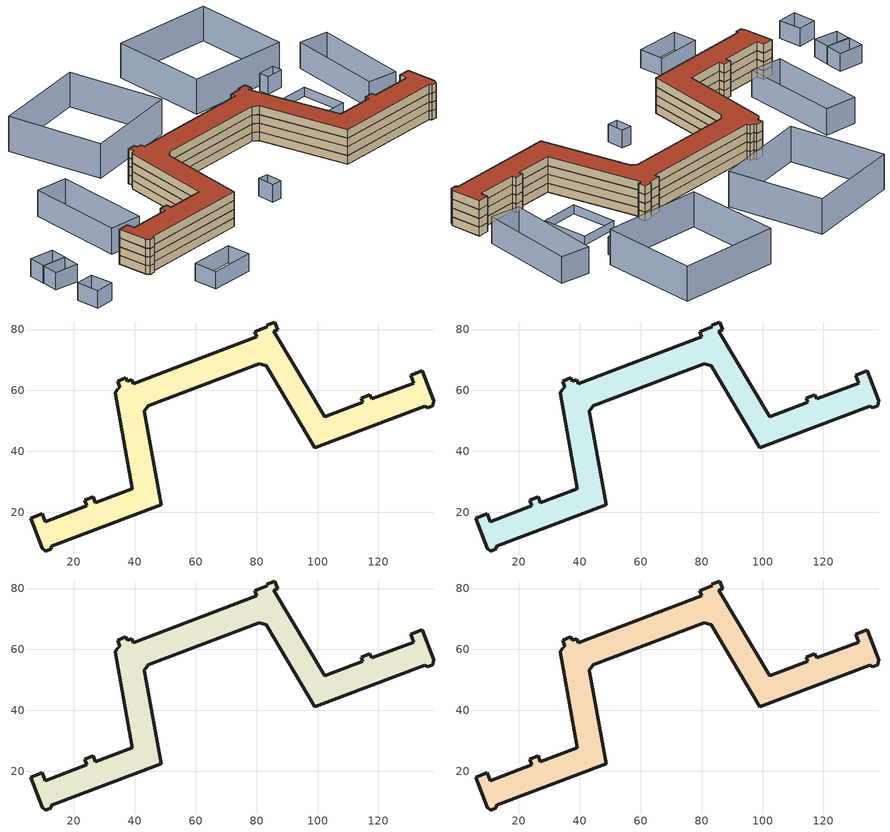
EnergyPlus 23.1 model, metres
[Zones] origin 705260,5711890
5bdfc5bea42bd960_F0_whole
 floor ground (EU_floor_Construction): 136.19,54.36 137.8,54.96 138.14,56.59 134.44,66.42 130.62,64.95 131.55,62.37 117.78,57.21 117.21,58.62 114.32,57.47 114.86,56.12 102.39,51.45 85.7,79.5 86.98,79.96 86.03,82.47 83.26,81.41 83.47,80.84 79.39,79.22 80.01,77.58 39.49,62.23 39.02,63.53 37.52,62.95 37.08,64.1 34.35,63.02 35.1,61.03 34.24,60.3 33.68,59.23 39.2,27.81 27.05,23.21 26.34,25.04 23.58,23.99 24.28,22.16 10.56,16.97 9.6,19.5 5.87,18.06 9.7,8.28 10.77,7.3 12.61,8.01 12.64,8.84 48.71,22.49 43.19,53.2 44.35,55.05 80.94,68.83 83.13,68.15 99.05,41.27 135.24,54.86 z0
 wall outside (EU_wall_Construction): 9.6,19.5 10.56,16.97 24.28,22.16 23.58,23.99 26.34,25.04 27.05,23.21 39.2,27.81 33.68,59.23 34.24,60.3 35.1,61.03 34.35,63.02 37.08,64.1 37.52,62.95 39.02,63.53 39.49,62.23 80.01,77.58 79.39,79.22 83.47,80.84 83.26,81.41 86.03,82.47 86.98,79.96 85.7,79.5 102.39,51.45 114.86,56.12 114.32,57.47 117.21,58.62 117.78,57.21 131.55,62.37 130.62,64.95 134.44,66.42 138.14,56.59 137.8,54.96 136.19,54.36 135.24,54.86 99.05,41.27 83.13,68.15 80.94,68.83 44.35,55.05 43.19,53.2 48.71,22.49 12.64,8.84 12.61,8.01 10.77,7.3 9.7,8.28 5.87,18.06 9.6,19.5 z0:3
5bdfc5bea42bd960_F1_whole
 floor to 5bdfc5bea42bd960_F0_whole (EU_floor_Construction): 136.19,54.36 137.8,54.96 138.14,56.59 134.44,66.42 130.62,64.95 131.55,62.37 117.78,57.21 117.21,58.62 114.32,57.47 114.86,56.12 102.39,51.45 85.7,79.5 86.98,79.96 86.03,82.47 83.26,81.41 83.47,80.84 79.38,79.22 80.01,77.58 39.49,62.23 39.02,63.53 37.52,62.95 37.08,64.1 34.35,63.02 35.1,61.03 34.24,60.3 33.68,59.23 39.2,27.81 27.05,23.21 26.34,25.04 23.58,23.99 24.28,22.16 10.56,16.97 9.6,19.5 5.87,18.06 9.7,8.28 10.77,7.3 12.61,8.01 12.64,8.84 48.71,22.49 43.19,53.2 44.35,55.05 80.94,68.83 83.13,68.15 99.05,41.27 135.24,54.86 z3
 wall outside (EU_wall_Construction): 9.6,19.5 10.56,16.97 24.28,22.16 23.58,23.99 26.34,25.04 27.05,23.21 39.2,27.81 33.68,59.23 34.24,60.3 35.1,61.03 34.35,63.02 37.08,64.1 37.52,62.95 39.02,63.53 39.49,62.23 80.01,77.58 79.39,79.22 83.47,80.84 83.26,81.41 86.03,82.47 86.98,79.96 85.7,79.5 102.39,51.45 114.86,56.12 114.32,57.47 117.21,58.62 117.78,57.21 131.55,62.37 130.62,64.95 134.44,66.42 138.14,56.59 137.8,54.96 136.19,54.36 135.24,54.86 99.05,41.27 83.13,68.15 80.94,68.83 44.35,55.05 43.19,53.2 48.71,22.49 12.64,8.84 12.61,8.01 10.77,7.3 9.7,8.28 5.87,18.06 9.6,19.5 z3:6
5bdfc5bea42bd960_F2_whole
 floor to 5bdfc5bea42bd960_F1_whole (EU_floor_Construction): 136.19,54.36 137.8,54.96 138.14,56.59 134.44,66.42 130.62,64.95 131.55,62.37 117.78,57.21 117.21,58.62 114.32,57.47 114.86,56.12 102.39,51.45 85.7,79.5 86.98,79.96 86.03,82.47 83.26,81.41 83.47,80.84 79.38,79.22 80.01,77.58 39.49,62.23 39.02,63.53 37.52,62.95 37.08,64.1 34.35,63.02 35.1,61.03 34.24,60.3 33.68,59.23 39.2,27.81 27.05,23.21 26.34,25.04 23.58,23.99 24.28,22.16 10.56,16.97 9.6,19.5 5.87,18.06 9.7,8.28 10.77,7.3 12.61,8.01 12.64,8.84 48.71,22.49 43.19,53.2 44.35,55.05 80.94,68.83 83.13,68.15 99.05,41.27 135.24,54.86 z6
 wall outside (EU_wall_Construction): 9.6,19.5 10.56,16.97 24.28,22.16 23.58,23.99 26.34,25.04 27.05,23.21 39.2,27.81 33.68,59.23 34.24,60.3 35.1,61.03 34.35,63.02 37.08,64.1 37.52,62.95 39.02,63.53 39.49,62.23 80.01,77.58 79.39,79.22 83.47,80.84 83.26,81.41 86.03,82.47 86.98,79.96 85.7,79.5 102.39,51.45 114.86,56.12 114.32,57.47 117.21,58.62 117.78,57.21 131.55,62.37 130.62,64.95 134.44,66.42 138.14,56.59 137.8,54.96 136.19,54.36 135.24,54.86 99.05,41.27 83.13,68.15 80.94,68.83 44.35,55.05 43.19,53.2 48.71,22.49 12.64,8.84 12.61,8.01 10.77,7.3 9.7,8.28 5.87,18.06 9.6,19.5 z6:9
5bdfc5bea42bd960_F3_whole
 floor to 5bdfc5bea42bd960_F2_whole (EU_floor_Construction): 136.19,54.36 137.8,54.96 138.14,56.59 134.44,66.42 130.62,64.95 131.55,62.37 117.78,57.21 117.21,58.62 114.32,57.47 114.86,56.12 102.39,51.45 85.7,79.5 86.98,79.96 86.03,82.47 83.26,81.41 83.47,80.84 79.38,79.22 80.01,77.58 39.49,62.23 39.02,63.53 37.52,62.95 37.08,64.1 34.35,63.02 35.1,61.03 34.24,60.3 33.68,59.23 39.2,27.81 27.05,23.21 26.34,25.04 23.58,23.99 24.28,22.16 10.56,16.97 9.6,19.5 5.87,18.06 9.7,8.28 10.77,7.3 12.61,8.01 12.64,8.84 48.71,22.49 43.19,53.2 44.35,55.05 80.94,68.83 83.13,68.15 99.05,41.27 135.24,54.86 z9
 wall outside (EU_wall_Construction): 9.6,19.5 10.56,16.97 24.28,22.16 23.58,23.99 26.34,25.04 27.05,23.21 39.2,27.81 33.68,59.23 34.24,60.3 35.1,61.03 34.35,63.02 37.08,64.1 37.52,62.95 39.02,63.53 39.49,62.23 80.01,77.58 79.39,79.22 83.47,80.84 83.26,81.41 86.03,82.47 86.98,79.96 85.7,79.5 102.39,51.45 114.86,56.12 114.32,57.47 117.21,58.62 117.78,57.21 131.55,62.37 130.62,64.95 134.44,66.42 138.14,56.59 137.8,54.96 136.19,54.36 135.24,54.86 99.05,41.27 83.13,68.15 80.94,68.83 44.35,55.05 43.19,53.2 48.71,22.49 12.64,8.84 12.61,8.01 10.77,7.3 9.7,8.28 5.87,18.06 9.6,19.5 z9:12
 roof outside (EU_roof_Construction): 134.44,66.42 138.14,56.59 137.8,54.96 136.19,54.36 135.24,54.86 99.05,41.27 83.13,68.15 80.94,68.83 44.35,55.05 43.19,53.2 48.71,22.49 12.64,8.84 12.61,8.01 10.77,7.3 9.7,8.28 5.87,18.06 9.6,19.5 10.56,16.97 24.28,22.16 23.58,23.99 26.34,25.04 27.05,23.21 39.2,27.81 33.68,59.23 34.24,60.3 35.1,61.03 34.35,63.02 37.08,64.1 37.52,62.95 39.02,63.53 39.49,62.23 80.01,77.58 79.39,79.22 83.47,80.84 83.26,81.41 86.03,82.47 86.98,79.96 85.7,79.5 102.39,51.45 114.86,56.12 114.32,57.47 117.21,58.62 117.78,57.21 131.55,62.37 130.62,64.95 z12
shading: 38.14,-5.54 23.57,-10.8 / 23.57,-10.8 20.74,-2.95 / 20.74,-2.95 35.31,2.3 / 35.31,2.3 38.14,-5.54 / 66.87,30.78 65.22,36.39 / 65.22,36.39 68.66,37.4 / 68.66,37.4 70.31,31.79 / 70.31,31.79 66.87,30.78 / 106.29,95.68 100.59,93.69 / 100.59,93.69 99.47,96.91 / 99.47,96.91 105.16,98.9 / 105.16,98.9 106.29,95.68 / -10.72,5.81 -7.83,-1.64 / -7.83,-1.64 -14.08,-4.07 / -14.08,-4.07 -16.98,3.38 / -16.98,3.38 -10.72,5.81 / -11.1,14.16 -19.44,12.67 / -19.44,12.67 -20.49,18.54 / -20.49,18.54 -12.15,20.03 / -12.15,20.03 -11.1,14.16 / -21.61,24.24 -13.19,25.9 / -13.19,25.9 -12.03,20.01 / -12.03,20.01 -20.45,18.34 / -20.45,18.34 -21.61,24.24 z0:6; 109.55,87.16 115.05,72.33 / 115.05,72.33 102.35,67.61 / 102.35,67.61 96.84,82.44 / 96.84,82.44 109.55,87.16 z0:3; 127.79,105.45 133.42,72.32 / 133.42,72.32 123.09,70.57 / 123.09,70.57 117.46,103.69 / 117.46,103.69 127.79,105.45 / 7.08,24.88 -0.39,57.83 / -0.39,57.83 10.71,60.34 / 10.71,60.34 18.18,27.4 / 18.18,27.4 7.08,24.88 z0:9; 75.06,92.83 66.44,125.01 / 66.44,125.01 100.47,134.12 / 100.47,134.12 109.09,101.94 / 109.09,101.94 75.06,92.83 / 43.55,115.93 59.31,86.51 / 59.31,86.51 28.7,70.12 / 28.7,70.12 12.94,99.54 / 12.94,99.54 43.55,115.93 z0:12
[Building]
EU S2 Campaign: North Axis=0; Terrain=City; Solar Distribution=FullExterior
[Site:Location]
London: Latitude=51.5; Longitude=-0.5; Time Zone=0; Elevation=25
[SizingPeriod:WeatherFileDays]
AnnualSizingPeriod: Begin Month=1; Begin Day of Month=1; End Month=12; End Day of Month=31; Day of Week for Start Day=Monday; Use Weather File Daylight Saving Period=No; Use Weather File Rain and Snow Indicators=No
[MATERIAL]
EU_InternalMass_Material: Roughness=MediumRough; Thickness=0.1; Conductivity=1; Density=1800; Specific Heat=900; Thermal Absorptance=0.9; Solar Absorptance=0.7; Visible Absorptance=0.7
[MATERIAL:NOMASS] Roughness=MediumRough; Thermal Absorptance=0.9; Solar Absorptance=0.7; Visible Absorptance=0.7
Name | Thermal Resistance
EU_wall_NoMass | 0.635353
EU_roof_NoMass | 0.675062
EU_floor_NoMass | 1.96382
[CONSTRUCTION]
EU_wall_Construction: EU_wall_NoMass
EU_roof_Construction: EU_roof_NoMass
EU_floor_Construction: EU_floor_NoMass
EU_InternalMass_Construction: EU_InternalMass_Material
[ZONE] Type=1; Multiplier=1; Ceiling Height=autocalculate; Volume=4960.04; Floor Area=autocalculate; Part of Total Floor Area=Yes
5bdfc5bea42bd960_F0_whole; 5bdfc5bea42bd960_F1_whole; 5bdfc5bea42bd960_F2_whole; 5bdfc5bea42bd960_F3_whole
[INTERNALMASS] Construction=EU_InternalMass_Construction; Surface Area=1653.35
Name | Zone or ZoneList
5bdfc5bea42bd960_F0_whole_EU_InternalMass | 5bdfc5bea42bd960_F0_whole
5bdfc5bea42bd960_F1_whole_EU_InternalMass | 5bdfc5bea42bd960_F1_whole
5bdfc5bea42bd960_F2_whole_EU_InternalMass | 5bdfc5bea42bd960_F2_whole
5bdfc5bea42bd960_F3_whole_EU_InternalMass | 5bdfc5bea42bd960_F3_whole
[OTHEREQUIPMENT] Fuel Type=Electricity; Design Level Calculation Method=Watts/Area; Power per Zone Floor Area=1; Fraction Latent=0; Fraction Radiant=0; Fraction Lost=0; Carbon Dioxide Generation Rate=0; EndUse Subcategory=EU_Step8_InternalGains
Name | Zone or ZoneList or Space or SpaceList | Schedule
EU_Step8_InternalGain_5bdfc5bea42bd960_F0_whole_f000 | 5bdfc5bea42bd960_F0_whole | EU_Step8_GainSchedule_5bdfc5bea42bd960_F0_whole_f000
EU_Step8_InternalGain_5bdfc5bea42bd960_F1_whole_f000 | 5bdfc5bea42bd960_F1_whole | EU_Step8_GainSchedule_5bdfc5bea42bd960_F1_whole_f000
EU_Step8_InternalGain_5bdfc5bea42bd960_F2_whole_f000 | 5bdfc5bea42bd960_F2_whole | EU_Step8_GainSchedule_5bdfc5bea42bd960_F2_whole_f000
EU_Step8_InternalGain_5bdfc5bea42bd960_F3_whole_f000 | 5bdfc5bea42bd960_F3_whole | EU_Step8_GainSchedule_5bdfc5bea42bd960_F3_whole_f000
[ZONEVENTILATION:DESIGNFLOWRATE] Schedule=EU_AlwaysOn; Design Flow Rate Calculation Method=AirChanges/Hour; Air Changes per Hour=0.555504; Ventilation Type=Natural; Fan Pressure Rise=0; Fan Total Efficiency=1; Constant Term Coefficient=1; Temperature Term Coefficient=0; Velocity Term Coefficient=0; Velocity Squared Term Coefficient=0; Minimum Indoor Temperature=-100; Maximum Indoor Temperature=100; Delta Temperature=-100; Minimum Outdoor Temperature=-100; Maximum Outdoor Temperature=100; Maximum Wind Speed=40
Name | Zone or ZoneList or Space or SpaceList
EU_ConstantAir_5bdfc5bea42bd960_F0_whole | 5bdfc5bea42bd960_F0_whole
EU_ConstantAir_5bdfc5bea42bd960_F1_whole | 5bdfc5bea42bd960_F1_whole
EU_ConstantAir_5bdfc5bea42bd960_F2_whole | 5bdfc5bea42bd960_F2_whole
EU_ConstantAir_5bdfc5bea42bd960_F3_whole | 5bdfc5bea42bd960_F3_whole
[HVACTEMPLATE:THERMOSTAT] Constant Heating Setpoint=20; Constant Cooling Setpoint=50
EU_HeatOnly_5bdfc5bea42bd960_F0_whole; EU_HeatOnly_5bdfc5bea42bd960_F1_whole; EU_HeatOnly_5bdfc5bea42bd960_F2_whole; EU_HeatOnly_5bdfc5bea42bd960_F3_whole
[HVACTEMPLATE:ZONE:IDEALLOADSAIRSYSTEM] System Availability Schedule=EU_AlwaysOn; Maximum Heating Supply Air Temperature=50; Minimum Cooling Supply Air Temperature=13; Maximum Heating Supply Air Humidity Ratio=0.0156; Minimum Cooling Supply Air Humidity Ratio=0.0077; Heating Limit=NoLimit; Cooling Limit=NoLimit; Heating Availability Schedule=EU_AlwaysOn; Cooling Availability Schedule=EU_CoolingOff; Dehumidification Control Type=ConstantSensibleHeatRatio; Cooling Sensible Heat Ratio=0.7; Dehumidification Setpoint=60; Humidification Control Type=None; Humidification Setpoint=30; Outdoor Air Method=None; Outdoor Air Flow Rate per Person=0.00944; Outdoor Air Flow Rate per Zone Floor Area=0; Outdoor Air Flow Rate per Zone=0; Demand Controlled Ventilation Type=None; Outdoor Air Economizer Type=NoEconomizer; Heat Recovery Type=None; Sensible Heat Recovery Effectiveness=0.7; Latent Heat Recovery Effectiveness=0.65
Name | Template Thermostat
5bdfc5bea42bd960_F0_whole | EU_HeatOnly_5bdfc5bea42bd960_F0_whole
5bdfc5bea42bd960_F1_whole | EU_HeatOnly_5bdfc5bea42bd960_F1_whole
5bdfc5bea42bd960_F2_whole | EU_HeatOnly_5bdfc5bea42bd960_F2_whole
5bdfc5bea42bd960_F3_whole | EU_HeatOnly_5bdfc5bea42bd960_F3_whole
[SIZING:ZONE] Zone Cooling Design Supply Air Temperature Input Method=SupplyAirTemperature; Zone Cooling Design Supply Air Temperature=13; Zone Heating Design Supply Air Temperature Input Method=SupplyAirTemperature; Zone Heating Design Supply Air Temperature=50; Zone Cooling Design Supply Air Humidity Ratio=0.008; Zone Heating Design Supply Air Humidity Ratio=0.008; Cooling Design Air Flow Method=DesignDay; Cooling Design Air Flow Rate=0; Cooling Minimum Air Flow per Zone Floor Area=0.000762; Cooling Minimum Air Flow=0; Cooling Minimum Air Flow Fraction=0.2; Heating Design Air Flow Method=DesignDay; Heating Design Air Flow Rate=0; Heating Maximum Air Flow per Zone Floor Area=0.002032; Heating Maximum Air Flow=0.141576; Heating Maximum Air Flow Fraction=0.3; Account for Dedicated Outdoor Air System=No; Dedicated Outdoor Air System Control Strategy=NeutralSupplyAir; Dedicated Outdoor Air Low Setpoint Temperature for Design=autosize; Dedicated Outdoor Air High Setpoint Temperature for Design=autosize; Zone Load Sizing Method=Sensible Load Only No Latent Load; Zone Latent Cooling Design Supply Air Humidity Ratio Input Method=HumidityRatioDifference; Zone Cooling Design Supply Air Humidity Ratio Difference=0.005; Zone Latent Heating Design Supply Air Humidity Ratio Input Method=HumidityRatioDifference; Zone Humidification Design Supply Air Humidity Ratio Difference=0.005
5bdfc5bea42bd960_F0_whole; 5bdfc5bea42bd960_F1_whole; 5bdfc5bea42bd960_F2_whole; 5bdfc5bea42bd960_F3_whole
[SCHEDULE:CONSTANT]
Name | Hourly Value
EU_AlwaysOn | 1
EU_CoolingOff | 0
[SCHEDULE:FILE] Column Number=1; Rows to Skip at Top=0; Number of Hours of Data=8760; Column Separator=Comma; Interpolate to Timestep=No; Minutes per Item=60; Adjust Schedule for Daylight Savings=Yes
Name | File
EU_Step8_GainSchedule_5bdfc5bea42bd960_F0_whole_f000 | ../../schedules/5bdfc5bea42bd960/5bdfc5bea42bd960_F0_whole_f000_gain.csv
EU_Step8_GainSchedule_5bdfc5bea42bd960_F1_whole_f000 | ../../schedules/5bdfc5bea42bd960/5bdfc5bea42bd960_F1_whole_f000_gain.csv
EU_Step8_GainSchedule_5bdfc5bea42bd960_F2_whole_f000 | ../../schedules/5bdfc5bea42bd960/5bdfc5bea42bd960_F2_whole_f000_gain.csv
EU_Step8_GainSchedule_5bdfc5bea42bd960_F3_whole_f000 | ../../schedules/5bdfc5bea42bd960/5bdfc5bea42bd960_F3_whole_f000_gain.csv
